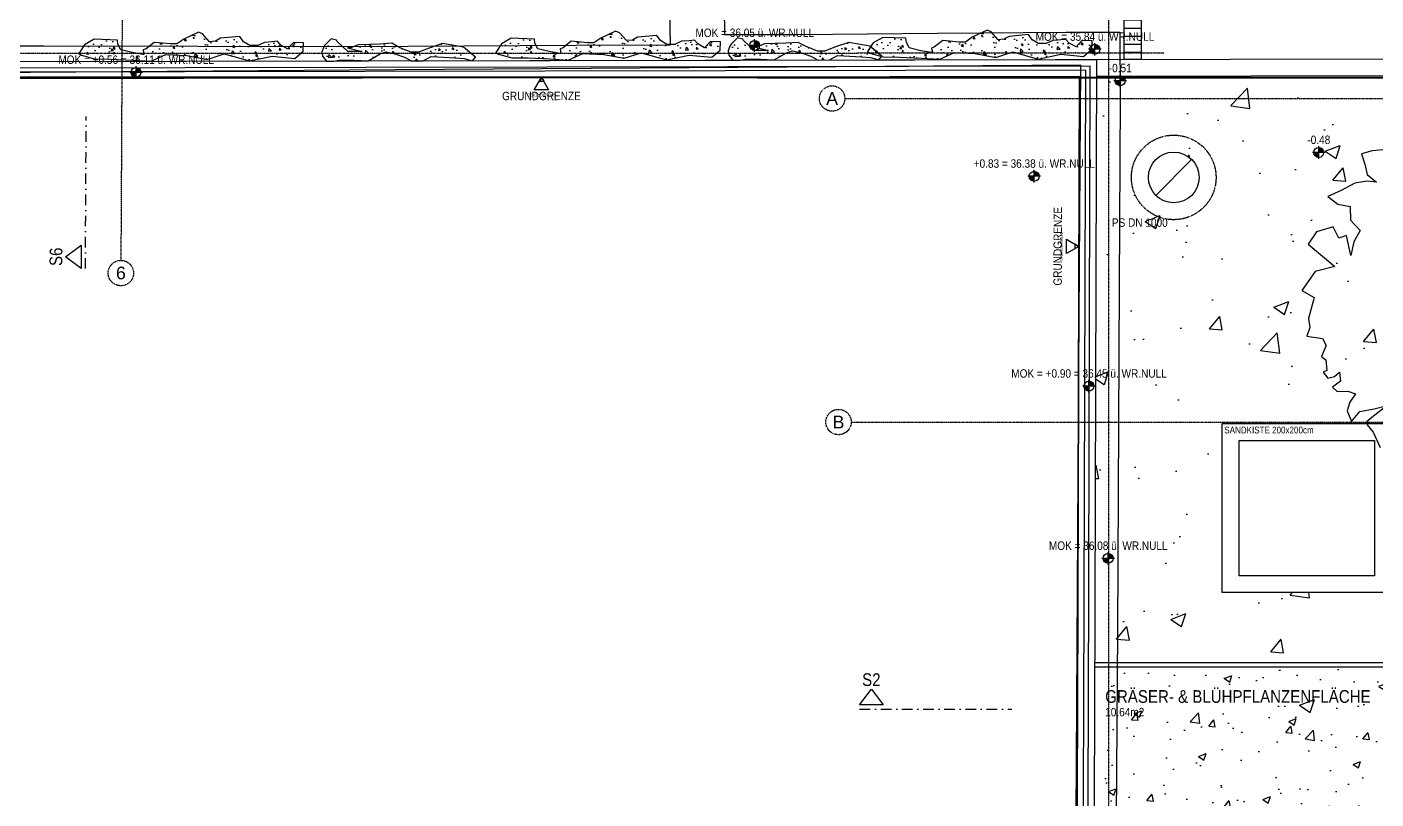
# Model space of a CAD drawing. Header units: millimetres. Extents: x -5498 to 144064, y 340 to 109563.
# Drawn here: x 21912 to 37857, y 48069 to 57197 of the extents above; entities that cross this region are included whole.
import ezdxf
from ezdxf.enums import TextEntityAlignment as Align

# ---------------------------------------------------------------- set-up
doc = ezdxf.new("R2010")
doc.units = ezdxf.units.MM
for name, pattern in [('DASHDOT', [1, 0.5, -0.25, 0, -0.25]), ('HIDDEN2', [0.1875, 0.125, -0.0625]), ('STRICHPUNKT', [1, 0.5, -0.25, 0, -0.25]), ('STRICHPUNKTX2', [2, 1, -0.5, 0, -0.5])]:
    doc.linetypes.add(name, pattern=pattern)
for name, color, linetype in [('00_HLP-G00-LEG-M0', 6, 'Continuous'), ('01-SCH-G00-LEG-M0', 251, 'STRICHPUNKTX2'), ('01-SYM-G00-Leg-M0', 251, 'Continuous'), ('01-TXT---------M0', 251, 'Continuous'), ('01-TXT---------PP', 1, 'Continuous'), ('01-TXT-G00-LEG-M0', 1, 'Continuous'), ('02-ANS-G00-LEG-M0', 251, 'Continuous'), ('02-ANS-G00-LEG-Rigol', 251, 'Continuous'), ('02-AXO-G00-LEG-M0', 251, 'STRICHPUNKT'), ('02-FIL-G00-LEG-GRÜN', 251, 'Continuous'), ('07-SYM-G00-LEG-M0', 251, 'STRICHPUNKT'), ('07-TXT---------M0', 251, 'Continuous'), ('09-FIL-G00-LEG-BLAU', 251, 'Continuous'), ('09-NAT-G00-LEG-PFLANZEN', 251, 'Continuous'), ('09-TXT-G00-LEG-M0', 251, 'Continuous'), ('09-VER-G00-LEG-GRUNDSTÜCKSGRENZE', 251, 'Continuous'), ('09-WEG_G00-LEG-M0', 251, 'Continuous')]:
    doc.layers.add(name, color=color, linetype=linetype)
doc.styles.add('ARIAL', font='arial.ttf', dxfattribs={"width": 0.85})
doc.styles.get("Standard").update_dxf_attribs({"font": 'arial.ttf'})

# ---------------------------------------------------------------- blocks, each defined once
blk = doc.blocks.new('01-HK3')
blk.add_lwpolyline([(0, 0), (0.0423, 0.0732), (-0.0423, 0.0732)], close=True)
at = {"color": 0, "style": 'ARIAL', "width": 0.85}
blk.add_attdef('HEIGHT', text='', height=0.05, dxfattribs=at).set_placement((0, 0.35), align=Align.TOP_CENTER)
blk = doc.blocks.new('01-HK1')
for p, q in [((-0.001, -0.074), (-0.001, 0.074)), ((0.074, 0), (-0.075, 0))]:
    blk.add_line(p, q)
blk.add_circle((-0.001, 0), 0.0586)
for points in [[(-0.001, 0.059), (0.041, 0.041), (-0.001, 0)], [(-0.001, 0), (0.058, 0), (0.041, 0.041)], [(-0.059, 0), (-0.042, -0.041), (-0.001, 0)], [(-0.042, -0.041), (-0.001, -0.059), (-0.001, 0)]]:
    blk.add_solid(points)
at = {"layer": '01-TXT---------M0', "color": 8, "style": 'ARIAL', "width": 0.85}
blk.add_attdef('HEIGHT', text='', height=0.1, dxfattribs=at).set_placement((0, 0.2), align=Align.TOP_CENTER)
blk = doc.blocks.new('schnittführung')
at = {"color": 4, "linetype": 'DASHDOT', "ltscale": 0.25}
blk.add_line((0.237, -0.138), (0.237, 1.662), dxfattribs=at)
blk.add_line((0.237, -0.138), (0.237, 1.662), dxfattribs=at)
blk.add_line((0.237, -0.138), (0.237, 1.662), dxfattribs=at)
at = {"color": 4}
blk.add_lwpolyline([(0.187, 0.138), (0.187, -0.138), (0, 0)], close=True, dxfattribs=at)
at = {"layer": '07-TXT---------M0', "color": 9, "style": 'ARIAL', "text_generation_flag": 6, "width": 0.85}
blk.add_attdef('SCHNITT', text='', height=0.15, rotation=270, dxfattribs=at).set_placement((-0.037, 0), align=Align.CENTER)
blk = doc.blocks.new('01-SQM')
at = {"layer": '01-TXT---------M0', "color": 1, "style": 'ARIAL', "width": 0.85}
blk.add_attdef('ROOM', (0, 0), '', height=0.15, dxfattribs=at)
blk.add_attdef('AREA', text='', height=0.1, dxfattribs=at).set_placement((0, -0.06), align=Align.TOP_LEFT)
at = {"layer": '01-TXT---------PP', "color": 1, "style": 'ARIAL', "width": 0.85}
blk.add_attdef('NR', text='', height=0.15, dxfattribs=at).set_placement((-0.117, 0), align=Align.RIGHT)
blk.add_attdef('FLOOR', text='', height=0.1, dxfattribs=at).set_placement((0, -0.26), align=Align.TOP_LEFT)

msp = doc.modelspace()

# ---------------------------------------------------------------- hatches: boundary and pattern name
at = {"layer": '02-ANS-G00-LEG-Rigol'}
h = msp.add_hatch(dxfattribs=at)
h.set_pattern_fill('ANSI31', color=256, scale=30, angle=602.4813, style=0)
h.set_pattern_definition([(0.1423, (-34942.5, 29292.57), (-0.23657, 95.24971), [])])
h.paths.add_polyline_path([(34878, 58184), (35078, 58185), (35081, 56814), (34881, 56814)])
at = {"layer": '02-FIL-G00-LEG-GRÜN'}
h = msp.add_hatch(dxfattribs=at)
h.set_pattern_fill('AR-CONC', color=256, scale=1.5, angle=14.2866, style=0)
h.set_pattern_definition([(317.3824, (30261.38, 46205.97), (-36.3642, -271.9), [28.575, -314.325]), (262.3824, (30261.38, 46205.97), (288.7, 39.721), [22.86, -251.46]), (7.8334, (30258.35, 46183.31), (252.3347, -232.18), [24.285, -267.135]), (313.5666, (30337.5, 46202.5), (-81.568, -403.314), [42.862, -471.487]), (4.018, (30330.7, 46168.9), (354.488, -372.685), [36.427, -400.702]), (258.5664, (30337.5, 46202.5), (354.487, -372.685), [34.29, -377.19]), (288.3824, (30316.73, 46165.3), (-163.6246, -220.1793), [28.575, -314.325]), (233.3824, (30316.73, 46165.3), (271.76, -105.224), [22.86, -251.46]), (338.8338, (30303.1, 46146.95), (108.136, -325.403), [24.285, -267.135]), (304.8824, (30261.38, 46205.97), (126.4886, -10.4205), [0, -248.412, 0, -255.27, 0, -252.4125]), (274.8824, (30261.38, 46205.97), (145.5366, -106.9878), [0, -145.542, 0, -242.697, 0, -96.2025]), (234.8824, (30265.26, 46290.85), (-17.87275, -202.7812), [0, -95.25, 0, -297.18, 0, -394.335]), (224.8824, (30267, 46328.9), (27.9524, -223.7038), [0, -123.825, 0, -197.358, 0, -280.035])])
h.paths.add_polyline_path([(25177, 56912), (25182, 57008), (25061, 57013), (24992, 56939), (24912, 56983), (24872, 57027), (24810, 57021), (24719, 57015), (24639, 56978), (24546, 56977), (24472, 57023), (24429, 57084), (24201, 57063), (24139, 57030), (24070, 57023), (23988, 57116), (23941, 57135), (23765, 57054), (23684, 56996), (23612, 56996), (23417, 57015), (23320, 56937), (23285, 56925), (23293, 56873), (23283, 56870), (23157, 56893), (23021, 56926), (22986, 56993), (22981, 57042), (22706, 57051), (22593, 56987), (22526, 56884), (22556, 56865), (22712, 56820), (22905, 56818), (23162, 56806), (23381, 56793), (23553, 56871), (23800, 56860), (24042, 56814), (24243, 56880), (24543, 56795), (24810, 56851), (25078, 56825)])
h = msp.add_hatch(dxfattribs=at)
h.set_pattern_fill('AR-CONC', color=256, scale=1.5, angle=14.2866, style=0)
h.set_pattern_definition([(317.3824, (35190.21, 46218.21), (-36.3642, -271.9), [28.575, -314.325]), (262.3824, (35190.21, 46218.2), (288.7, 39.721), [22.86, -251.46]), (7.8334, (35187.18, 46195.56), (252.3347, -232.18), [24.285, -267.135]), (313.5666, (35266.34, 46214.73), (-81.568, -403.314), [42.862, -471.487]), (4.018, (35259.54, 46181.12), (354.488, -372.685), [36.427, -400.702]), (258.5664, (35266.34, 46214.73), (354.487, -372.685), [34.29, -377.19]), (288.3824, (35245.57, 46177.54), (-163.6246, -220.1793), [28.575, -314.325]), (233.3824, (35245.57, 46177.54), (271.76, -105.224), [22.86, -251.46]), (338.8338, (35231.93, 46159.2), (108.136, -325.403), [24.285, -267.135]), (304.8824, (35190.21, 46218.21), (126.4886, -10.4205), [0, -248.412, 0, -255.27, 0, -252.4125]), (274.8824, (35190.21, 46218.21), (145.5366, -106.9878), [0, -145.542, 0, -242.697, 0, -96.2025]), (234.8824, (35194.1, 46303.09), (-17.87275, -202.7812), [0, -95.25, 0, -297.18, 0, -394.335]), (224.8824, (35195.84, 46341.15), (27.9524, -223.7038), [0, -123.825, 0, -197.358, 0, -280.035])])
h.paths.add_polyline_path([(30106, 56924), (30110, 57020), (29990, 57025), (29920, 56952), (29840, 56996), (29801, 57039), (29739, 57033), (29648, 57027), (29568, 56991), (29475, 56990), (29400, 57035), (29358, 57096), (29130, 57075), (29068, 57042), (28999, 57035), (28917, 57128), (28870, 57148), (28694, 57066), (28613, 57008), (28540, 57008), (28345, 57027), (28249, 56949), (28214, 56937), (28222, 56885), (28212, 56882), (28085, 56905), (27949, 56939), (27915, 57005), (27910, 57054), (27635, 57063), (27522, 56999), (27455, 56896), (27485, 56877), (27641, 56832), (27834, 56830), (28091, 56819), (28310, 56805), (28482, 56883), (28729, 56872), (28971, 56826), (29172, 56892), (29472, 56807), (29739, 56864), (30007, 56838)])
h = msp.add_hatch(dxfattribs=at)
h.set_pattern_fill('AR-CONC', color=256, scale=1.5, angle=14.2866, style=0)
h.set_pattern_definition([(317.3824, (39581.16, 46229.12), (-36.3642, -271.9), [28.575, -314.325]), (262.3824, (39581.16, 46229.12), (288.7, 39.721), [22.86, -251.46]), (7.8334, (39578.13, 46206.46), (252.3347, -232.18), [24.285, -267.135]), (313.5666, (39657.28, 46225.64), (-81.568, -403.314), [42.862, -471.487]), (4.018, (39650.48, 46192.03), (354.488, -372.685), [36.427, -400.702]), (258.5664, (39657.28, 46225.64), (354.487, -372.685), [34.29, -377.19]), (288.3824, (39636.5, 46188.45), (-163.6246, -220.1793), [28.575, -314.325]), (233.3824, (39636.5, 46188.45), (271.76, -105.224), [22.86, -251.46]), (338.8338, (39622.87, 46170.1), (108.136, -325.403), [24.285, -267.135]), (304.8824, (39581.16, 46229.12), (126.4886, -10.4205), [0, -248.412, 0, -255.27, 0, -252.4125]), (274.8824, (39581.16, 46229.12), (145.5366, -106.9878), [0, -145.542, 0, -242.697, 0, -96.2025]), (234.8824, (39585.04, 46313.99), (-17.87275, -202.7812), [0, -95.25, 0, -297.18, 0, -394.335]), (224.8824, (39586.78, 46352.05), (27.9524, -223.7038), [0, -123.825, 0, -197.358, 0, -280.035])])
h.paths.add_polyline_path([(34497, 56935), (34501, 57031), (34381, 57036), (34311, 56963), (34231, 57006), (34191, 57050), (34130, 57044), (34039, 57038), (33959, 57001), (33866, 57000), (33791, 57046), (33749, 57107), (33521, 57086), (33459, 57053), (33390, 57046), (33308, 57139), (33261, 57158), (33085, 57077), (33003, 57019), (32931, 57019), (32736, 57038), (32640, 56960), (32605, 56948), (32613, 56896), (32602, 56893), (32476, 56916), (32340, 56949), (32306, 57016), (32301, 57065), (32026, 57074), (31913, 57010), (31846, 56907), (31876, 56888), (32032, 56843), (32225, 56841), (32482, 56829), (32701, 56816), (32873, 56894), (33120, 56883), (33362, 56837), (33563, 56903), (33863, 56818), (34130, 56874), (34398, 56848)])
h = msp.add_hatch(dxfattribs=at)
h.set_pattern_fill('AR-CONC', color=256, scale=1.5, angle=17.0465, style=0)
h.set_pattern_definition([(320.1423, (35758.7, 46517.81), (-23.2298, -273.3355), [28.575, -314.325]), (265.1423, (35758.7, 46517.81), (286.453, 53.576), [22.86, -251.46]), (10.5933, (35756.77, 46495.04), (263.2217, -219.7607), [24.285, -267.135]), (316.3265, (35834.9, 46518), (-62.0534, -406.774), [42.862, -471.487]), (6.778, (35829.74, 46484.1), (372.022, -355.183), [36.427, -400.702]), (261.3263, (35834.9, 46518), (372.021, -355.184), [34.29, -377.19]), (291.1423, (35815.95, 46479.86), (-152.833, -227.8026), [28.575, -314.325]), (236.1423, (35815.95, 46479.86), (276.5113, -92.0166), [22.86, -251.46]), (341.5937, (35803.22, 46460.87), (123.679, -319.8185), [24.285, -267.135]), (307.6423, (35758.71, 46517.81), (126.8437, -4.3179), [0, -248.412, 0, -255.27, 0, -252.4125]), (277.6423, (35758.71, 46517.81), (150.5193, -99.856), [0, -145.542, 0, -242.697, 0, -96.2025]), (237.6423, (35758.5, 46602.78), (-8.08795, -203.4066), [0, -95.25, 0, -297.18, 0, -394.335]), (227.6423, (35758.4, 46640.88), (38.6915, -222.0984), [0, -123.825, 0, -197.358, 0, -280.035])])
h.paths.add_polyline_path([(27215, 56841), (27072, 56958), (26825, 57001), (26665, 56948), (26540, 56900), (26453, 56900), (26319, 56952), (26224, 57004), (26081, 56995), (25826, 56985), (25739, 56950), (25700, 56950), (25873, 56907), (25705, 56907), (25579, 57024), (25570, 57041), (25509, 57058), (25432, 56980), (25415, 56950), (25397, 56902), (25406, 56850), (25452, 56792), (25540, 56792), (25618, 56807), (25778, 56803), (25943, 56795), (26085, 56878), (26159, 56904), (26259, 56878), (26375, 56839), (26462, 56792), (26596, 56797), (26691, 56849), (26765, 56845), (26973, 56832), (27081, 56824), (27179, 56795)])
h = msp.add_hatch(dxfattribs=at)
h.set_pattern_fill('AR-CONC', color=256, scale=1.5, angle=17.0465, style=0)
h.set_pattern_definition([(320.1423, (40560.86, 46529.74), (-23.2298, -273.3355), [28.575, -314.325]), (265.1423, (40560.86, 46529.74), (286.453, 53.576), [22.86, -251.46]), (10.5933, (40558.93, 46506.96), (263.2217, -219.7607), [24.285, -267.135]), (316.3265, (40637.06, 46529.93), (-62.0534, -406.774), [42.862, -471.487]), (6.778, (40631.9, 46496.03), (372.022, -355.183), [36.427, -400.702]), (261.3263, (40637.06, 46529.93), (372.021, -355.184), [34.29, -377.19]), (291.1423, (40618.1, 46491.78), (-152.833, -227.8026), [28.575, -314.325]), (236.1423, (40618.1, 46491.78), (276.5113, -92.0166), [22.86, -251.46]), (341.5937, (40605.37, 46472.8), (123.679, -319.8185), [24.285, -267.135]), (307.6423, (40560.86, 46529.74), (126.8437, -4.3179), [0, -248.412, 0, -255.27, 0, -252.4125]), (277.6423, (40560.86, 46529.74), (150.5193, -99.856), [0, -145.542, 0, -242.697, 0, -96.2025]), (237.6423, (40560.65, 46614.7), (-8.08795, -203.4066), [0, -95.25, 0, -297.18, 0, -394.335]), (227.6423, (40560.56, 46652.8), (38.6915, -222.0984), [0, -123.825, 0, -197.358, 0, -280.035])])
h.paths.add_polyline_path([(32017, 56853), (31874, 56970), (31627, 57013), (31467, 56960), (31342, 56912), (31255, 56912), (31121, 56964), (31026, 57015), (30883, 57006), (30628, 56997), (30541, 56962), (30502, 56962), (30675, 56919), (30507, 56919), (30381, 57036), (30372, 57053), (30312, 57070), (30234, 56992), (30217, 56962), (30200, 56914), (30208, 56862), (30254, 56804), (30343, 56804), (30420, 56819), (30581, 56815), (30745, 56807), (30888, 56890), (30961, 56916), (31061, 56890), (31178, 56851), (31264, 56804), (31398, 56809), (31493, 56861), (31567, 56857), (31775, 56844), (31883, 56836), (31981, 56807)])
h = msp.add_hatch(dxfattribs=at)
h.set_pattern_fill('AR-CONC', color=256, scale=10, angle=107.339, style=0)
h.set_pattern_definition([(50.2925, (-23244.2, -3508.6), (1822.637, -150.09), [190.5, -2095.5]), (355.2925, (-23244.2, -3508.6), (-362.176, 1908.743), [152.4, -1676.4]), (100.7435, (-23092.3, -3521.1), (1460.468, 1758.644), [161.9, -1780.9]), (46.4767, (-23246.8, -3000.6), (2712.9, -406.58), [285.75, -3143.25]), (96.928, (-23020.7, -3034.5), (2361.38, 2486.34), [242.85, -2671.35]), (351.4765, (-23246.8, -3000.6), (2361.39, 2486.34), [228.6, -2514.6]), (21.2925, (-22992.2, -3126.3), (1521.35, -1014.903), [190.5, -2095.5]), (326.2925, (-22992.2, -3126.3), (608.61, 1845.01), [152.4, -1676.4]), (71.7439, (-22865.4, -3210.9), (2129.956, 830.11), [161.9, -1780.9]), (37.79245, (-23244.2, -3508.6), (26.57, 845.697), [0, -1656.08, 0, -1701.8, 0, -1682.75]), (7.7925, (-23244.2, -3508.6), (663.0745, 1005.203), [0, -970.28, 0, -1617.98, 0, -641.35]), (327.79245, (-23810.64, -3511.5), (1356.1807, -50.366), [0, -635, 0, -1981.2, 0, -2628.9]), (317.7925, (-24064.6, -3512.8), (1479.975, 261.822), [0, -825.5, 0, -1315.72, 0, -1866.9])])
h.paths.add_polyline_path([(42884, 49061), (42884, 56629), (34553, 56613), (34530, 49061)])
h.paths.add_polyline_path([(36040, 52509), (38040, 52509), (38040, 50509), (36040, 50509)], flags=16)
edge = h.paths.add_edge_path(flags=16)
edge.add_arc((39297, 54138), 650, 107.0465, 467.0465)
edge = h.paths.add_edge_path(flags=16)
edge.add_arc((35468, 55418), 300, 107.0465, 467.0465)
edge = h.paths.add_edge_path(flags=16)
edge.add_arc((41417, 55578), 300, 107.0465, 467.0465)
h = msp.add_hatch(dxfattribs=at)
h.set_pattern_fill('AR-CONC', color=256, scale=5, angle=107.339, style=0)
h.set_pattern_definition([(50.2925, (-23245.7, -3508.6), (911.318, -75.045), [95.25, -1047.75]), (355.2925, (-23245.7, -3508.6), (-181.088, 954.371), [76.2, -838.2]), (100.7435, (-23169.8, -3514.9), (730.234, 879.322), [80.95, -890.45]), (46.4767, (-23247, -3254.6), (1356.45, -203.29), [142.875, -1571.625]), (96.928, (-23134, -3271.5), (1180.691, 1243.17), [121.425, -1335.675]), (351.4765, (-23247, -3254.6), (1180.693, 1243.168), [114.3, -1257.3]), (21.2925, (-23119.7, -3317.46), (760.6744, -507.4516), [95.25, -1047.75]), (326.2925, (-23119.7, -3317.5), (304.305, 922.505), [76.2, -838.2]), (71.7439, (-23056.3, -3359.75), (1064.978, 415.056), [80.95, -890.45]), (37.79245, (-23245.73, -3508.6), (13.2849, 422.8485), [0, -828.04, 0, -850.9, 0, -841.375]), (7.79245, (-23245.73, -3508.6), (331.5372, 502.6017), [0, -485.14, 0, -808.99, 0, -320.675]), (327.79245, (-23528.94, -3510.05), (678.0903, -25.183), [0, -317.5, 0, -990.6, 0, -1314.45]), (317.79245, (-23655.93, -3510.7), (739.9873, 130.911), [0, -412.75, 0, -657.86, 0, -933.45])])
h.paths.add_polyline_path([(38838, 49629), (34530, 49629), (34528, 49061), (34523, 47561), (38838, 47561)])

# ---------------------------------------------------------------- linework, layer by layer
at = {"color": 1, "lineweight": 90}
msp.add_lwpolyline([(7284, 56602), (123574, 56584)], dxfattribs=at)
at = {"layer": '00_HLP-G00-LEG-M0'}
for points in [[(17065, 56616), (17057, 57086), (19508, 57116), (21157, 57136), (21157, 57201), (21715, 57208), (21744, 56973), (22115, 56972), (25753, 56964), (28405, 56983), (29520, 56986), (29511, 57418), (30154, 57422), (30156, 57109), (31025, 57109), (32671, 57125), (34196, 57135), (34829, 57137), (34834, 56352), (34823, 54140), (34802, 50055), (34785, 47837)], [(34307, 47182), (34342, 52574), (34369, 56747), (26269, 56689), (18169, 56631)]]:
    msp.add_lwpolyline(points, dxfattribs=at)
for points in [[(25177, 56912), (25182, 57008), (25061, 57013), (24992, 56939), (24912, 56983), (24872, 57027), (24810, 57021), (24719, 57015), (24639, 56978), (24546, 56977), (24472, 57023), (24429, 57084), (24201, 57063), (24139, 57030), (24070, 57023), (23988, 57116), (23941, 57135), (23765, 57054), (23684, 56996), (23612, 56996), (23417, 57015), (23320, 56937), (23285, 56925), (23293, 56873), (23283, 56870), (23157, 56893), (23021, 56926), (22986, 56993), (22981, 57042), (22706, 57051), (22593, 56987), (22526, 56884), (22556, 56865), (22712, 56820), (22905, 56818), (23162, 56806), (23381, 56793), (23553, 56871), (23800, 56860), (24042, 56814), (24243, 56880), (24543, 56795), (24810, 56851), (25078, 56825)], [(30106, 56924), (30110, 57020), (29990, 57025), (29920, 56952), (29840, 56996), (29801, 57039), (29739, 57033), (29648, 57027), (29568, 56991), (29475, 56990), (29400, 57035), (29358, 57096), (29130, 57075), (29068, 57042), (28999, 57035), (28917, 57128), (28870, 57148), (28694, 57066), (28613, 57008), (28540, 57008), (28345, 57027), (28249, 56949), (28214, 56937), (28222, 56885), (28212, 56882), (28085, 56905), (27949, 56939), (27915, 57005), (27910, 57054), (27635, 57063), (27522, 56999), (27455, 56896), (27485, 56877), (27641, 56832), (27834, 56830), (28091, 56819), (28310, 56805), (28482, 56883), (28729, 56872), (28971, 56826), (29172, 56892), (29472, 56807), (29739, 56864), (30007, 56838)], [(34497, 56935), (34501, 57031), (34381, 57036), (34311, 56963), (34231, 57006), (34191, 57050), (34130, 57044), (34039, 57038), (33959, 57001), (33866, 57000), (33791, 57046), (33749, 57107), (33521, 57086), (33459, 57053), (33390, 57046), (33308, 57139), (33261, 57158), (33085, 57077), (33003, 57019), (32931, 57019), (32736, 57038), (32640, 56960), (32605, 56948), (32613, 56896), (32602, 56893), (32476, 56916), (32340, 56949), (32306, 57016), (32301, 57065), (32026, 57074), (31913, 57010), (31846, 56907), (31876, 56888), (32032, 56843), (32225, 56841), (32482, 56829), (32701, 56816), (32873, 56894), (33120, 56883), (33362, 56837), (33563, 56903), (33863, 56818), (34130, 56874), (34398, 56848)], [(27215, 56841), (27072, 56958), (26825, 57001), (26665, 56948), (26540, 56900), (26453, 56900), (26319, 56952), (26224, 57004), (26081, 56995), (25826, 56985), (25739, 56950), (25700, 56950), (25873, 56907), (25705, 56907), (25579, 57024), (25570, 57041), (25509, 57058), (25432, 56980), (25415, 56950), (25397, 56902), (25406, 56850), (25452, 56792), (25540, 56792), (25618, 56807), (25778, 56803), (25943, 56795), (26085, 56878), (26159, 56904), (26259, 56878), (26375, 56839), (26462, 56792), (26596, 56797), (26691, 56849), (26765, 56845), (26973, 56832), (27081, 56824), (27179, 56795)], [(32017, 56853), (31874, 56970), (31627, 57013), (31467, 56960), (31342, 56912), (31255, 56912), (31121, 56964), (31026, 57015), (30883, 57006), (30628, 56997), (30541, 56962), (30502, 56962), (30675, 56919), (30507, 56919), (30381, 57036), (30372, 57053), (30312, 57070), (30234, 56992), (30217, 56962), (30200, 56914), (30208, 56862), (30254, 56804), (30343, 56804), (30420, 56819), (30581, 56815), (30745, 56807), (30888, 56890), (30961, 56916), (31061, 56890), (31178, 56851), (31264, 56804), (31398, 56809), (31493, 56861), (31567, 56857), (31775, 56844), (31883, 56836), (31981, 56807)]]:
    msp.add_lwpolyline(points, close=True, dxfattribs=at)
at = {"layer": '02-ANS-G00-LEG-M0'}
msp.add_line((21644, 56789), (44437, 56832), dxfattribs=at)
for points in [[(19303, 56784), (21642, 56789), (34552, 56813), (34528, 49061), (34522, 47161)], [(19303, 56584), (21642, 56589), (34351, 56613), (34328, 49161), (34322, 47161)], [(19353, 56709), (21642, 56714), (34476, 56738), (34453, 49161), (34447, 47211), (34397, 47211), (34403, 49161), (34426, 56688), (21642, 56664), (19353, 56659), (19353, 56709)]]:
    msp.add_lwpolyline(points, dxfattribs=at)
at = {"layer": '02-ANS-G00-LEG-Rigol'}
msp.add_lwpolyline([(34878, 58184), (35078, 58185), (35081, 56814), (34881, 56814)], close=True, dxfattribs=at)
at = {"layer": '02-AXO-G00-LEG-M0'}
for points in [[(23137, 76837), (23022, 54437)], [(34697, 58815), (34697, 23888)], [(2416, 56881), (35355, 56890)], [(31578, 56351), (65267, 56351)], [(31654, 52526), (65267, 52526)]]:
    msp.add_lwpolyline(points, dxfattribs=at)
for centre in [(31428, 56351), (23022, 54287), (31504, 52526)]:
    msp.add_circle(centre, 150, dxfattribs=at)
at = {"layer": '09-NAT-G00-LEG-PFLANZEN'}
msp.add_lwpolyline([(37937, 55746), (37812, 55732), (37684, 55697), (37724, 55576), (37751, 55451), (37862, 55362), (37748, 55374), (37607, 55352), (37446, 55265), (37287, 55193), (37405, 55101), (37552, 55075), (37554, 54913), (37669, 54792), (37595, 54658), (37559, 54496), (37509, 54733), (37417, 54699), (37349, 54834), (37153, 54776), (37055, 54628), (37370, 54366), (37139, 54305), (36981, 54080), (37127, 53998), (37059, 53748), (37073, 53642), (37040, 53543), (37224, 53515), (37266, 53432), (37213, 53300), (37262, 53261), (37276, 53136), (37231, 53115), (37287, 53043), (37365, 53065), (37425, 53117), (37438, 53008), (37343, 52937), (37399, 52885), (37524, 52891), (37614, 52858), (37546, 52759), (37517, 52660), (37567, 52532), (37667, 52652), (37834, 52683), (37987, 52720), (37844, 52606), (37749, 52534), (37751, 52493), (37825, 52405), (37905, 52226)], dxfattribs=at)
at = {"layer": '09-VER-G00-LEG-GRUNDSTÜCKSGRENZE'}
msp.add_lwpolyline([(61917, 26338), (50754, 26465), (34259, 26669), (34351, 56613), (7433, 56562), (7303, 56562), (7386, 72730), (7395, 74642), (22389, 74759), (44752, 74814), (44634, 56632), (44768, 56633), (61917, 56665)], close=True, dxfattribs=at)
at = {"layer": '09-WEG_G00-LEG-M0'}
msp.add_line((42931, 56629), (34553, 56613), dxfattribs=at)
for points in [[(35077, 58185), (35081, 56819)], [(34351, 56613), (21642, 56589)], [(34328, 49161), (34351, 56613)], [(35254, 55206), (35678, 55630)], [(38888, 47161), (38888, 49679), (34531, 49679)], [(38838, 47161), (38838, 49629), (34531, 49629)]]:
    msp.add_lwpolyline(points, dxfattribs=at)
for points in [[(36040, 52509), (38040, 52509), (38040, 50509), (36040, 50509)], [(36240, 52309), (37840, 52309), (37840, 50709), (36240, 50709)]]:
    msp.add_lwpolyline(points, close=True, dxfattribs=at)
at = {"layer": '09-WEG_G00-LEG-M0', "linetype": 'HIDDEN2'}
msp.add_circle((35466, 55418), 500, dxfattribs=at)
at = {"layer": '09-WEG_G00-LEG-M0'}
msp.add_circle((35466, 55418), 300, dxfattribs=at)

# ---------------------------------------------------------------- block references
at = {"layer": '00_HLP-G00-LEG-M0', "xscale": 999.9999999999995, "yscale": 999.9999999999995, "zscale": 999.9999999999995, "rotation": 4.12714685051e-05}
for p, values in [((30514, 56978), {'HEIGHT': 'MOK = 36.05 ü. WR.NULL'}), ((34535, 56933), {'HEIGHT': 'MOK = 35.84 ü. WR.NULL'}), ((34692, 50914), {'HEIGHT': 'MOK = 36.08 ü. WR.NULL'})]:
    msp.add_blockref('01-HK1', p, dxfattribs=at).add_auto_attribs(values)
at = {"layer": '01-SCH-G00-LEG-M0', "xscale": 999.9999999999995, "yscale": 999.9999999999995, "zscale": 999.9999999999995}
for p, rotation, values in [((22367, 54479), 359.7075493228497, {'SCHNITT': 'S6'}), ((31892, 49368), 269.999999997655, {'SCHNITT': 'S2'})]:
    msp.add_blockref('schnittführung', p, dxfattribs=dict(at, rotation=rotation)).add_auto_attribs(values)
at = {"layer": '01-SYM-G00-Leg-M0', "xscale": 999.9999999999995, "yscale": 999.9999999999995, "zscale": 999.9999999999995}
for p, rotation, values in [((23202, 56660), 4.12714685051e-05, {'HEIGHT': 'MOK = +0.56 = 36.11 ü. WR.NULL'}), ((34834, 56561), 4.12716304844e-05, {'HEIGHT': '-0.51'}), ((37181, 55713), 4.12721824252e-05, {'HEIGHT': '-0.48'}), ((33818, 55432), 4.12714685051e-05, {'HEIGHT': '+0.83 = 36.38 ü. WR.NULL'}), ((34465, 52950), 4.12714685051e-05, {'HEIGHT': 'MOK = +0.90 = 36.45 ü. WR.NULL'})]:
    msp.add_blockref('01-HK1', p, dxfattribs=dict(at, rotation=rotation)).add_auto_attribs(values)
at = {"layer": '01-TXT-G00-LEG-M0', "xscale": 999.9999999999995, "yscale": 999.9999999999995, "zscale": 999.9999999999995, "rotation": 359.9999999916702}
msp.add_blockref('01-SQM', (34656, 49206), dxfattribs=at).add_auto_attribs({'ROOM': 'GRÄSER- & BLÜHPFLANZENFLÄCHE', 'AREA': '10.64m2'})
at = {"layer": '09-FIL-G00-LEG-BLAU'}
ref = msp.add_blockref('01-HK3', (27993, 56601), dxfattribs=dict(at, xscale=-2000.000000016163, yscale=2000.000000025193, zscale=1999.999999999999, rotation=180.1087060852769))
ref.add_attrib('HEIGHT', 'GRUNDGRENZE', dxfattribs={"layer": '0', "color": 0, "extrusion": (0, 0, -1), "height": 100, "rotation": 179.8913, "style": 'ARIAL', "text_generation_flag": 4, "width": 0.85}).set_placement((-27993, 56301), align=Align.BOTTOM_CENTER)
at = {"layer": '09-FIL-G00-LEG-BLAU', "yscale": 640.0000008864747, "zscale": 640.0000009004615}
for p, xscale, rotation in [((27997, 56601), 640.0000009155391, 180.0000000167978), ((34345, 54603), 640.0000009155387, 90.0000000179077)]:
    msp.add_blockref('01-HK3', p, dxfattribs=dict(at, xscale=xscale, rotation=rotation)).add_auto_attribs({'HEIGHT': 'GRUNDGRENZE'})
at = {"layer": '09-FIL-G00-LEG-BLAU'}
ref = msp.add_blockref('01-HK3', (34345, 54603), dxfattribs=dict(at, xscale=-2000.000000016161, yscale=2000.000000025193, zscale=1999.999999999999, rotation=89.8230715898464))
ref.add_attrib('HEIGHT', 'GRUNDGRENZE', dxfattribs={"layer": '0', "color": 0, "extrusion": (0, 0, -1), "height": 100, "rotation": 270.1769, "style": 'ARIAL', "text_generation_flag": 2, "width": 0.85}).set_placement((-34045, 54604), align=Align.TOP_CENTER)

# ---------------------------------------------------------------- texts
at = {"layer": '02-AXO-G00-LEG-M0', "char_height": 150, "attachment_point": 5}
for s, insert, width, rotation in [('{\\fArial|b0|i0|c0|p34;A}', (31428, 56351), 303.3, 360), ('{\\fArial|b0|i0|c0|p34;6}', (23022, 54287), 246.7, 359.7075), ('{\\fArial|b0|i0|c0|p34;B}', (31504, 52526), 303.3, 0)]:
    msp.add_mtext(s, dxfattribs=dict(at, insert=insert, width=width, rotation=rotation))
at = {"layer": '07-SYM-G00-LEG-M0', "insert": (34735, 54934), "char_height": 100, "width": 1607.7, "attachment_point": 1, "rotation": 359.9961, "style": 'ARIAL'}
msp.add_mtext('PS DN 1000', dxfattribs=at)
at = {"layer": '09-TXT-G00-LEG-M0', "insert": (36064, 52471), "char_height": 80, "width": 1800, "attachment_point": 1, "rotation": 360, "style": 'ARIAL'}
msp.add_mtext('SANDKISTE 200x200cm', dxfattribs=at)

doc.saveas('drawing.dxf')
